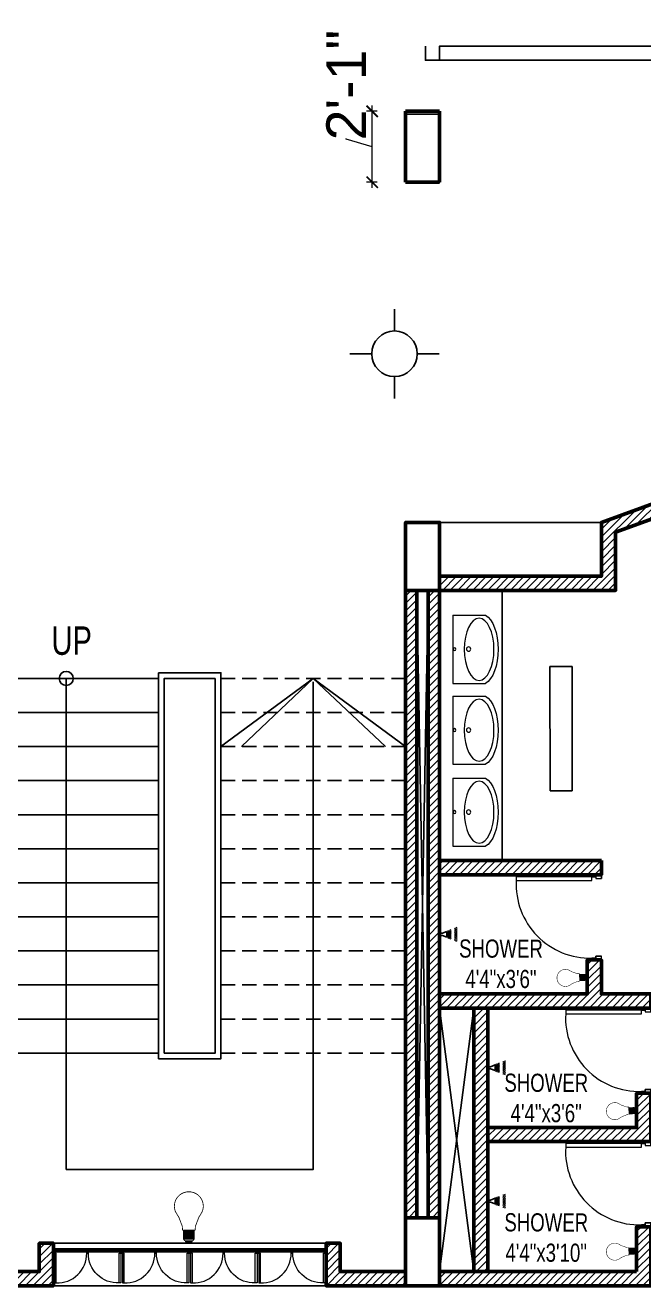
# Model space of a CAD drawing. Header units: inches. Extents: x -20263 to 10253, y -4567 to 3195.
# Drawn here: x 2598.8 to 2816.7, y 61.2 to 505.4 of the extents above; entities that cross this region are included whole.
import ezdxf

# ---------------------------------------------------------------- set-up
doc = ezdxf.new("R2010")
doc.units = ezdxf.units.IN
doc.header["$MEASUREMENT"] = 0
doc.linetypes.add('DASHED2', pattern=[0.375, 0.25, -0.125])
for name, color, linetype, lineweight in [('A-TEXT', 7, 'Continuous', 5), ('ar-DOOR-WOOD', 44, 'Continuous', 0), ('column', 1, 'Continuous', 50), ('Dimension', 18, 'Continuous', 9), ('illustr-TOILET FIXTURE', 171, 'Continuous', 0), ('Main Wall', 250, 'Continuous', 13), ('window', 160, 'Continuous', 9)]:
    doc.layers.add(name, color=color, linetype=linetype, lineweight=lineweight)
for name, color, linetype in [('BOX', 7, 'Continuous'), ('Electrical Installation', 50, 'Continuous'), ('plug ins', 7, 'Continuous')]:
    doc.layers.add(name, color=color, linetype=linetype)
doc.layers.add('hatch brick', color=32, linetype='Continuous', lineweight=0, transparency=0.4)
doc.styles.add('SIMPLE', font='romantic.ttf')
doc.styles.get("Standard").update_dxf_attribs({"font": 'arial.ttf'})
doc.dimstyles.new('Architectural', dxfattribs={"dimtxt": 14, "dimasz": 4, "dimexe": 2, "dimexo": 10, "dimgap": 0.09, "dimtad": 0, "dimdec": 0, "dimzin": 0, "dimdsep": 46, "dimlunit": 4, "dimtxsty": 'Standard', "dimblk": 'ARCHTICK', "dimcen": 0.09, "dimdle": 2, "dimclrd": 256, "dimclre": 256, "dimclrt": 256, "dimadec": 0, "dimazin": 0, "dimtfac": 1, "dimtdec": 0, "dimtofl": 0, "dimtmove": 1, "dimatfit": 2, "dimfxl": 12, "dimtolj": 1, "dimtzin": 0, "dimlwd": -1, "dimlwe": -1, "dimarcsym": 0})

# ---------------------------------------------------------------- blocks, each defined once
blk = doc.blocks.new('DOOR_45')
at = {"layer": 'ar-DOOR-WOOD'}
for p, q in [((-11008.75, 15426.44), (-11008.75, 15424.44)), ((-10968.75, 15426.44), (-11008.75, 15426.44)), ((-10968.75, 15427.44), (-10963.75, 15427.44)), ((-10968.75, 15427.44), (-10968.75, 15426.44)), ((-10968.75, 15424.44), (-10968.75, 15426.44)), ((-10968.75, 15426.44), (-10966.75, 15426.44)), ((-10966.75, 15426.44), (-10966.75, 15425.44)), ((-10966.75, 15425.44), (-10963.75, 15425.44)), ((-10963.75, 15427.44), (-10963.75, 15425.44)), ((-11008.75, 15424.44), (-10968.75, 15424.44)), ((-10968.75, 15382.44), (-10968.75, 15383.44)), ((-10968.75, 15383.44), (-10966.75, 15383.44)), ((-10968.75, 15382.44), (-10963.75, 15382.44)), ((-10966.75, 15384.44), (-10963.75, 15384.44)), ((-10966.75, 15383.44), (-10966.75, 15384.44)), ((-10963.75, 15382.44), (-10963.75, 15384.44))]:
    blk.add_line(p, q, dxfattribs=at)
for points in [[(-10968.75, 15426.44), (-11008.75, 15426.44), (-11008.75, 15424.44), (-10968.75, 15424.44)], [(-10963.75, 15427.44), (-10968.75, 15427.44), (-10968.75, 15426.44), (-10966.75, 15426.44), (-10966.75, 15425.44), (-10963.75, 15425.44)], [(-10968.75, 15383.44), (-10968.75, 15382.44), (-10963.75, 15382.44), (-10963.75, 15384.44), (-10966.75, 15384.44), (-10966.75, 15383.44)]]:
    blk.add_lwpolyline(points, close=True, dxfattribs=at)
blk.add_arc((-10969.89, 15422.35), 38.92, 176.9083, 271.677, dxfattribs=at)
blk = doc.blocks.new('T-FIX-027')
at = {"layer": 'illustr-TOILET FIXTURE'}
for p, q in [((-11843.84, 14568.89), (-11843.84, 14557.43)), ((-11843.84, 14568.89), (-11843.84, 14557.43)), ((-11843.84, 14568.89), (-11819.84, 14568.89)), ((-11843.84, 14568.89), (-11819.84, 14568.89)), ((-11819.84, 14568.89), (-11819.84, 14557.43)), ((-11819.84, 14568.89), (-11819.84, 14557.43))]:
    blk.add_line(p, q, dxfattribs=at)
for centre, radius in [((-11831.91, 14568.32), 0.508), ((-11831.91, 14568.32), 0.508), ((-11831.91, 14563.34), 0.762), ((-11831.91, 14563.34), 0.762)]:
    blk.add_circle(centre, radius, dxfattribs=at)
blk.add_ellipse((-11831.84, 14559.64), major_axis=(-10.93, 0), ratio=0.480383, dxfattribs=at)
blk.add_ellipse((-11831.84, 14559.64), major_axis=(-10.93, 0), ratio=0.480383, dxfattribs=at)
blk.add_ellipse((-11831.84, 14558.89), major_axis=(-12.37, 0), ratio=0.48498, start_param=6.528919, end_param=9.179045, dxfattribs=at)
blk.add_ellipse((-11831.84, 14558.89), major_axis=(-12.37, 0), ratio=0.48498, start_param=6.528919, end_param=9.179045, dxfattribs=at)
blk = doc.blocks.new('stair final')
blk.add_lwpolyline([(-5, 126), (17, 126), (17, -10), (-5, -10)], close=True)
for points in [[(82, 124), (82, -90), (-70, -90), (-70, 124)], [(-37.5, 124), (-37.5, -49), (49.5, -49), (49.5, 122.75)], [(17, 100), (49.5, 124), (82, 100)], [(24.2, 100), (49.5, 124)], [(49.5, 124), (75, 100)], [(82, -8), (82, -90)]]:
    blk.add_lwpolyline(points)
blk.add_circle((-37.5, 124), 2.49)
at = {"layer": 'BOX', "ltscale": 2000}
for p, q in [((-5, 124), (-70, 124)), ((-5, 112), (-70, 112)), ((-5, 100), (-70, 100)), ((-5, 88), (-70, 88)), ((-5, 76), (-70, 76)), ((-5, 64), (-70, 64)), ((-5, 52), (-70, 52)), ((-5, 40), (-70, 40)), ((-5, 28), (-70, 28)), ((-5, 16), (-70, 16)), ((-5, 4), (-70, 4)), ((-5, -8), (-70, -8)), ((0, -8), (-3, -8)), ((15, -8), (12, -8))]:
    blk.add_line(p, q, dxfattribs=at)
at = {"layer": 'BOX', "linetype": 'DASHED2', "ltscale": 20}
for p, q in [((82, 124), (17, 124)), ((82, 112), (17, 112)), ((82, 100), (17, 100)), ((82, 88), (17, 88)), ((82, 76), (17, 76)), ((82, 64), (17, 64)), ((82, 52), (17, 52)), ((82, 40), (17, 40)), ((82, 28), (17, 28)), ((82, 16), (17, 16)), ((82, 4), (17, 4)), ((82, -8), (17, -8))]:
    blk.add_line(p, q, dxfattribs=at)
at = {"layer": 'BOX', "ltscale": 2000}
for points in [[(17, 124), (17, -10), (-5, -10), (-5, 124)], [(-3, 124), (15, 124)]]:
    blk.add_lwpolyline(points, dxfattribs=at)
blk.add_lwpolyline([(15, 124), (15, -8), (-3, -8), (-3, 124)], close=True, dxfattribs=at)
blk = doc.blocks.new('wc')
at = {"linetype": 'Continuous'}
for p, q in [((17795.02, 10409.39), (17795.02, 10412.39)), ((17796.16, 10413.89), (17808.33, 10413.89)), ((17809.55, 10412.39), (17809.55, 10409.39)), ((17808.24, 10407.89), (17796.16, 10407.89)), ((17806.43, 10407.89), (17798.79, 10407.89)), ((17795.14, 10404.89), (17795.14, 10395.33)), ((17809.43, 10395.33), (17809.43, 10404.89)), ((17802.29, 10388.83), (17802.29, 10388.83))]:
    blk.add_line(p, q, dxfattribs=at)
for centre, radius, start, end in [((17796.22, 10412.67), 1.22, 92.839, 193.0763), ((17808.28, 10412.6), 1.29, 350.3937, 88.0376), ((17796.22, 10409.11), 1.22, 166.9235, 267.161), ((17798.7, 10404.28), 3.61, 88.6213, 170.3077), ((17806.43, 10404.89), 3, 0, 90), ((17808.21, 10409.24), 1.35, 271.2066, 6.2687), ((17802.2, 10395.91), 7.08, 184.6705, 270.7333), ((17802.38, 10395.91), 7.08, 269.2667, 355.3295)]:
    blk.add_arc(centre, radius, start, end, dxfattribs=at)
blk = doc.blocks.new('nap')
at = {"linetype": 'Continuous'}
for p, q in [((17810.88, 10410.98), (17810.88, 10413.6)), ((17810.88, 10413.6), (17817, 10413.6)), ((17811.65, 10410.98), (17810.88, 10410.98)), ((17811.65, 10410.19), (17811.65, 10411.93)), ((17812.15, 10412.43), (17815.76, 10412.43)), ((17816.26, 10411.93), (17816.26, 10410.19)), ((17817, 10410.98), (17816.26, 10410.98)), ((17817, 10413.6), (17817, 10410.98)), ((17815.76, 10409.69), (17812.15, 10409.69))]:
    blk.add_line(p, q, dxfattribs=at)
for centre, start, end in [((17812.15, 10411.93), 90, 180), ((17815.76, 10411.93), 0, 90), ((17812.15, 10410.19), 180, 270), ((17815.76, 10410.19), 270, 0)]:
    blk.add_arc(centre, 0.5, start, end, dxfattribs=at)
blk = doc.blocks.new('toilet stair block final')
h = blk.add_hatch()
h.set_pattern_fill('ANSI31', color=256, scale=15)
h.set_pattern_definition([(45, (1.7069, -4.6996), (-1.325825, 1.325825), [])])
h.paths.add_polyline_path([(145.14, -46.57), (150.14, -44.75), (150.14, -64.82), (145.14, -64.82)])
at = {"layer": 'hatch brick'}
h = blk.add_hatch(dxfattribs=at)
h.set_pattern_fill('ANSI31', color=256, scale=15)
h.paths.add_polyline_path([(85.96, 283.35), (116.45, 199.41), (121.15, 201.12), (90.63, 285.05)])
h = blk.add_hatch(dxfattribs=at)
h.set_pattern_fill('ANSI31', color=256, scale=15)
edge = h.paths.add_edge_path()
edge.add_line((67.04, 218.27), (65.33, 222.97))
edge.add_line((65.33, 222.97), (0, 199.18))
edge.add_line((0, 199.18), (0, 180.18))
edge.add_line((0, 180.18), (-57, 180.18))
edge.add_line((-57, 180.18), (-57, 175.18))
edge.add_line((-57, 175.18), (5, 175.18))
edge.add_line((5, 175.18), (5, 195.68))
edge.add_line((5, 195.68), (67.04, 218.27))
h = blk.add_hatch(dxfattribs=at)
h.set_pattern_fill('ANSI31', color=256, scale=15)
h.paths.add_polyline_path([(-233, 175.18), (-233, -45.82), (-229, -45.82), (-229, 175.18)])
h = blk.add_hatch(dxfattribs=at)
h.set_pattern_fill('ANSI31', color=256, scale=15)
h.set_pattern_definition([(45, (7, 0), (-1.325825, 1.325825), [])])
h.paths.add_polyline_path([(-225, 175.18), (-225, -45.82), (-221, -45.82), (-221, 175.18)])
h = blk.add_hatch(dxfattribs=at)
h.set_pattern_fill('ANSI31', color=256, scale=15)
h.set_pattern_definition([(45, (164, 0), (-1.325825, 1.325825), [])])
h.paths.add_polyline_path([(-69, 175.18), (-69, -45.82), (-65, -45.82), (-65, 175.18)])
h = blk.add_hatch(dxfattribs=at)
h.set_pattern_fill('ANSI31', color=256, scale=15)
h.paths.add_polyline_path([(-61, 175.18), (-61, -45.82), (-57, -45.82), (-57, 175.18)])
h = blk.add_hatch(dxfattribs=at)
h.set_pattern_fill('ANSI31', color=256, scale=15)
h.set_pattern_definition([(45, (-1.4041, 77.1201), (-1.325825, 1.325825), [])])
h.paths.add_polyline_path([(131.46, 158.06), (72.72, 136.72), (71.01, 141.42), (129.75, 162.76)])
h = blk.add_hatch(dxfattribs=at)
h.set_pattern_fill('ANSI31', color=256, scale=15)
edge = h.paths.add_edge_path()
edge.add_line((28.72, 126.06), (33.42, 127.77))
edge.add_line((33.42, 127.77), (70.4, 25.94))
edge.add_line((70.4, 25.94), (70.4, -69.82))
edge.add_line((70.4, -69.82), (65.4, -69.82))
edge.add_line((65.4, -69.82), (65.4, 25.06))
edge.add_line((65.4, 25.06), (28.72, 126.06))
h = blk.add_hatch(dxfattribs=at)
h.set_pattern_fill('ANSI31', color=256, scale=15)
h.set_pattern_definition([(45, (-1.0627, 76.1802), (-1.325825, 1.325825), [])])
edge = h.paths.add_edge_path()
edge.add_line((94.28, 93.48), (88.13, 110.4))
edge.add_line((88.13, 110.4), (92.83, 112.11))
edge.add_line((92.83, 112.11), (97.27, 99.88))
edge.add_line((97.27, 99.88), (146.14, 117.64))
edge.add_line((146.14, 117.64), (147.85, 112.94))
edge.add_line((147.85, 112.94), (94.28, 93.48))
h = blk.add_hatch(dxfattribs=at)
h.set_pattern_fill('ANSI31', color=256, scale=15)
h.set_pattern_definition([(45, (-56625.152, -18759.7349), (-1.325825215, 1.325825215), [])])
edge = h.paths.add_edge_path()
edge.add_line((157.41, 86.62), (162.11, 88.33))
edge.add_line((162.11, 88.33), (168.94, 69.53))
edge.add_line((168.94, 69.53), (164.23, 67.82))
edge.add_line((164.23, 67.82), (157.4, 86.62))
h = blk.add_hatch(dxfattribs=at)
h.set_pattern_fill('ANSI31', color=256, scale=15)
h.paths.add_polyline_path([(0, 80), (0, 75), (-57, 75), (-57, 80)])
h = blk.add_hatch(dxfattribs=at)
h.set_pattern_fill('ANSI31', color=256, scale=15)
h.set_pattern_definition([(45, (15.3236, 31.0638), (-1.325825, 1.325825), [])])
edge = h.paths.add_edge_path()
edge.add_line((110.66, 48.37), (104.52, 65.29))
edge.add_line((104.52, 65.29), (109.22, 66.99))
edge.add_line((109.22, 66.99), (113.66, 54.77))
edge.add_line((113.66, 54.77), (162.52, 72.52))
edge.add_line((162.52, 72.52), (164.23, 67.82))
edge.add_line((164.23, 67.82), (110.66, 48.37))
h = blk.add_hatch(dxfattribs=at)
h.set_pattern_fill('ANSI31', color=256, scale=15)
h.paths.add_polyline_path([(0, 28), (-57, 28), (-57, 33), (-5, 33), (-5, 45), (0, 45), (0, 33), (17.4, 33), (17.4, 28)])
h = blk.add_hatch(dxfattribs=at)
h.set_pattern_fill('ANSI31', color=256, scale=15)
h.paths.add_polyline_path([(-45, -64.82), (-40, -64.82), (-40, 28), (-45, 28)])
h = blk.add_hatch(dxfattribs=at)
h.set_pattern_fill('ANSI31', color=256, scale=15)
h.set_pattern_definition([(45, (15.3236, 31.0638), (-1.325825, 1.325825), [])])
h.paths.add_polyline_path([(125.34, 7.95), (120.9, 20.17), (125.6, 21.88), (130.04, 9.66), (178.91, 27.41), (180.62, 22.71), (127.05, 3.25)])
h = blk.add_hatch(dxfattribs=at)
h.set_pattern_fill('ANSI31', color=256, scale=15)
h.set_pattern_definition([(45, (17.4023, 0), (-1.325825, 1.325825), [])])
h.paths.add_polyline_path([(-40, -14), (12.4, -14), (12.4, -2), (17.4, -2), (17.4, -19), (-40, -19)])
h = blk.add_hatch(dxfattribs=at)
h.set_pattern_fill('ANSI31', color=256, scale=15)
h.paths.add_polyline_path([(201.71, -20.7), (197.01, -22.41), (205.51, -45.81), (210.21, -44.1)])
h = blk.add_hatch(dxfattribs=at)
h.set_pattern_fill('ANSI31', color=256, scale=15)
h.set_pattern_definition([(45, (33.4168, -18.7522), (-1.325825, 1.325825), [])])
h.paths.add_polyline_path([(143.44, -41.87), (137.29, -24.95), (141.99, -23.24), (148.14, -40.16), (197.01, -22.41), (198.72, -27.11), (145.14, -46.57)])
h = blk.add_hatch(dxfattribs=at)
h.set_pattern_fill('ANSI31', color=256, scale=15)
h.paths.add_polyline_path([(12.4, -64.82), (0, -64.82), (-57, -64.82), (-57, -69.82), (17.4, -69.82), (17.4, -49), (12.4, -49)])
h = blk.add_hatch(dxfattribs=at)
h.set_pattern_fill('ANSI31', color=256, scale=15)
h.paths.add_polyline_path([(-193, -64.82), (-193, -54.82), (-198, -54.82), (-198, -64.82), (-221, -64.82), (-221, -69.82), (-193, -69.82)])
h = blk.add_hatch(dxfattribs=at)
h.set_pattern_fill('ANSI31', color=256, scale=15)
h.paths.add_polyline_path([(-97, -64.82), (-97, -69.82), (-69, -69.82), (-69, -64.82), (-92, -64.82), (-92, -54.82), (-97, -54.82)])
h = blk.add_hatch(dxfattribs=at)
h.set_pattern_fill('ANSI31', color=256, scale=15)
h.paths.add_polyline_path([(118.4, -54.82), (123.4, -54.82), (123.4, -64.82), (207.11, -64.82), (208.92, -69.82), (118.4, -69.82)])
for points in [[(-62, 367), (-62, 362), (57.4, 362), (85.96, 283.35)], [(90.63, 285.05), (60.9, 367), (-57, 367)], [(-229, 175.18), (-225, -45.82)], [(-229, -45.82), (-225, 175.18)], [(-65, -45.82), (-61, 175.18)], [(-65, 175.18), (-61, -45.82)], [(-57, 28), (-45, -64.82)], [(-57, -64.82), (-45, 28)], [(150.14, -64.82), (198.72, -27.11)], [(150.14, -44.75), (207.11, -64.82)]]:
    blk.add_lwpolyline(points)
at = {"color": 0, "lineweight": 50}
for points in [[(85.96, 283.35), (116.45, 199.41), (121.15, 201.12), (90.63, 285.05), (85.96, 283.35)], [(67.04, 218.27), (65.33, 222.97), (0, 199.18), (0, 180.18), (-57, 180.18), (-57, 175.18), (5, 175.18), (5, 195.68), (67.04, 218.27)], [(124.63, 176.85), (197.01, -22.41), (201.71, -20.7), (129.33, 178.56)], [(28.72, 126.06), (33.42, 127.77), (70.4, 25.94), (70.4, -69.82), (65.4, -69.82), (65.4, 25.06), (28.72, 126.06)], [(94.28, 93.48), (88.13, 110.4), (92.83, 112.11), (97.27, 99.88), (146.14, 117.64), (147.85, 112.94), (94.28, 93.48), (94.28, 93.48)], [(157.41, 86.62), (162.11, 88.33), (168.94, 69.53), (164.23, 67.82), (157.4, 86.62)], [(0, 80), (0, 75), (-57, 75), (-57, 80), (0, 80)], [(110.66, 48.37), (104.52, 65.29), (109.22, 66.99), (113.66, 54.77), (162.52, 72.52), (164.23, 67.82), (110.66, 48.37), (110.66, 48.37)], [(0, 28), (-57, 28), (-57, 33), (-5, 33), (-5, 45), (0, 45), (0, 33), (17.4, 33), (17.4, 28), (0, 28)], [(125.34, 7.95), (120.9, 20.17), (125.6, 21.88), (130.04, 9.66), (178.91, 27.41), (180.62, 22.71), (127.05, 3.25), (125.34, 7.95)], [(143.44, -41.87), (137.29, -24.95), (141.99, -23.24), (148.14, -40.16), (197.01, -22.41), (198.72, -27.11), (145.14, -46.57), (143.44, -41.87)], [(12.4, -64.82), (0, -64.82), (0, -64.82), (-57, -64.82), (-57, -69.82), (17.4, -69.82), (17.4, -69.82), (17.4, -49), (12.4, -49), (12.4, -64.82)]]:
    blk.add_lwpolyline(points, dxfattribs=at)
at = {"color": 1, "lineweight": 50}
for points in [[(129.33, 178.56), (121.14, 201.12), (111.74, 197.7), (119.93, 175.15)], [(218.32, -66.4), (210.21, -44.07), (200.81, -47.49), (208.92, -69.82)]]:
    blk.add_lwpolyline(points, close=True, dxfattribs=at)
blk.add_lwpolyline([(-57, 175.18), (-69, 175.18), (-69, 199.18), (-57, 199.18), (-57, 175.18)], dxfattribs=at)
at = {"color": 0, "lineweight": 50}
for points in [[(-61, 175.18), (-61, -45.82), (-57, -45.82), (-57, 175.18)], [(131.46, 158.06), (72.72, 136.72), (71.01, 141.42), (129.75, 162.76)], [(147.85, 112.94), (94.28, 93.48), (92.57, 98.18), (146.14, 117.64)], [(-45, -64.82), (-40, -64.82), (-40, 28), (-45, 28)], [(-40, -14), (12.4, -14), (12.4, -2), (17.4, -2), (17.4, -19), (-40, -19)], [(201.71, -20.7), (197.01, -22.41), (205.51, -45.81), (210.21, -44.1)], [(145.14, -46.57), (150.14, -44.75), (150.14, -64.82), (145.14, -64.82)], [(-193, -64.82), (-193, -54.82), (-198, -54.82), (-198, -64.82), (-221, -64.82), (-221, -69.82), (-193, -69.82)], [(-97, -64.82), (-97, -69.82), (-69, -69.82), (-69, -64.82), (-92, -64.82), (-92, -54.82), (-97, -54.82)], [(118.4, -54.82), (118.4, -54.82), (123.4, -54.82), (123.4, -64.82), (207.11, -64.82), (208.92, -69.82), (118.4, -69.82)]]:
    blk.add_lwpolyline(points, close=True, dxfattribs=at)
blk.add_lwpolyline([(-193, -69.82), (-97, -69.82), (-97, -54.82), (-193, -54.82)], close=True)
at = {"layer": 'BOX', "ltscale": 2000}
for p, q in [((0, 199.18), (-57, 199.18)), ((-57, 175.18), (-57, 80.18)), ((-35, 175.18), (-35, 80.18))]:
    blk.add_line(p, q, dxfattribs=at)
for points in [[(65.4, -69.82), (17.4, -69.82), (17.4, -54.82), (65.4, -54.82)], [(118.4, -69.82), (70.4, -69.82), (70.4, -54.82), (118.4, -54.82)]]:
    blk.add_lwpolyline(points, close=True, dxfattribs=at)
at = {"layer": 'Main Wall', "color": 1, "lineweight": 50}
for points in [[(-233, 175.18), (-221, 175.18), (-221, 199.18), (-233, 199.18), (-233, 175.18)], [(-233, -69.82), (-221, -69.82), (-221, -45.82), (-233, -45.82), (-233, -69.82)], [(-69, -69.82), (-57, -69.82), (-57, -45.82), (-69, -45.82), (-69, -69.82)]]:
    blk.add_lwpolyline(points, dxfattribs=at)
at = {"layer": 'Main Wall', "color": 0, "lineweight": 50}
for points in [[(-233, 175.18), (-233, -45.82), (-229, -45.82), (-229, 175.18)], [(-225, 175.18), (-225, -45.82), (-221, -45.82), (-221, 175.18)], [(-69, 175.18), (-69, -45.82), (-65, -45.82), (-65, 175.18)]]:
    blk.add_lwpolyline(points, close=True, dxfattribs=at)
at = {"layer": 'window', "ltscale": 2000}
for points in [[(159.76, 87.48), (126.98, 177.71)], [(160.7, 87.82), (127.92, 178.05)], [(158.82, 87.14), (126.05, 177.37)], [(198.42, -21.9), (165.65, 68.34)], [(199.36, -21.55), (166.59, 68.68)], [(200.3, -21.21), (167.53, 69.02)]]:
    blk.add_lwpolyline(points, dxfattribs=at)
at = {"extrusion": (0, 0, -1)}
for p, xscale, yscale, zscale, rotation in [((16117.31, 4701.45), 0.8888892124533201, 0.8888892124533201, -0.8888892124533201, 69.99006771556789), ((3281.08, -12023.71), 0.6666666666666669, 0.6666666666666669, -0.6666666666666669, 340.0389565718659), ((3264.7, -12068.82), 0.6666666666666669, 0.6666666666666669, -0.6666666666666669, 340.0389565718659), ((3248.31, -12113.94), 0.6666666666666669, 0.6666666666666669, -0.6666666666666669, 340.0389565718659), ((3231.93, -12159.05), 0.6666666666666669, 0.6666666666666669, -0.6666666666666669, 340.0389565718659)]:
    blk.add_blockref('DOOR_45', p, dxfattribs=dict(at, xscale=xscale, yscale=yscale, zscale=zscale, rotation=rotation))
blk.add_blockref('stair final', (-151, 20.18))
at = {"extrusion": (0, 0, -1), "zscale": -1, "rotation": 160.0389565718658}
for name, p in [('wc', (20158.79, 3822.37)), ('nap', (20157.38, 3822.57)), ('wc', (20142.41, 3777.25)), ('nap', (20141, 3777.46)), ('wc', (20126.36, 3733.08)), ('nap', (20124.95, 3733.28)), ('wc', (20108.27, 3683.26)), ('nap', (20106.86, 3683.46))]:
    blk.add_blockref(name, p, dxfattribs=at)
at = {"xscale": 0.666666606798147, "yscale": 0.666666606798147, "zscale": 0.666666606798147}
for p in [(7309.17, -10209.96), (7326.57, -10256.96), (7326.57, -10303.96)]:
    blk.add_blockref('DOOR_45', p, dxfattribs=at)
at = {"layer": 'illustr-TOILET FIXTURE', "extrusion": (0, 0, -1), "zscale": -1, "rotation": 270}
for p in [(-14516.54, -11677.4), (-14516.54, -11705.92), (-14516.54, -11734.81)]:
    blk.add_blockref('T-FIX-027', p, dxfattribs=at)
at = {"layer": 'Main Wall', "xscale": 0.888888888888914, "yscale": 0.888888888888914, "zscale": 0.888888888888914, "rotation": 109.9621850072985}
blk.add_blockref('DOOR_45', (9595.65, 13969.5), dxfattribs=at)
blk = doc.blocks.new('DOOR_40')
at = {"layer": 'ar-DOOR-WOOD'}
for p, q in [((-11029.1, 15421.4), (-11064.1, 15421.4)), ((-11064.1, 15421.4), (-11064.1, 15419.4)), ((-11064.1, 15419.4), (-11029.1, 15419.4)), ((-11029.1, 15422.4), (-11024.1, 15422.4)), ((-11029.1, 15422.4), (-11029.1, 15421.4)), ((-11029.1, 15419.4), (-11029.1, 15421.4)), ((-11029.1, 15421.4), (-11027.1, 15421.4)), ((-11027.1, 15421.4), (-11027.1, 15420.4)), ((-11027.1, 15420.4), (-11024.1, 15420.4)), ((-11024.1, 15422.4), (-11024.1, 15420.4)), ((-11029.1, 15383.4), (-11027.1, 15383.4)), ((-11029.1, 15382.4), (-11029.1, 15383.4)), ((-11027.1, 15383.4), (-11027.1, 15384.4)), ((-11027.1, 15384.4), (-11024.1, 15384.4)), ((-11024.1, 15382.4), (-11024.1, 15384.4)), ((-11029.1, 15382.4), (-11024.1, 15382.4))]:
    blk.add_line(p, q, dxfattribs=at)
blk.add_arc((-11029.4, 15418.2), 34.8, 178.03, 270.3561, dxfattribs=at)
blk = doc.blocks.new('ftt')
at = {"layer": 'plug ins', "linetype": 'Continuous'}
for p, q in [((76688.16, 107266.81), (76688.07, 107267.06)), ((76688.16, 107266.81), (76688.07, 107267.06)), ((76688.3, 107266.45), (76688.2, 107266.7)), ((76688.3, 107266.45), (76688.2, 107266.7)), ((76688.44, 107266.09), (76688.34, 107266.34)), ((76688.44, 107266.09), (76688.34, 107266.34)), ((76688.77, 107266.81), (76688.7, 107267.06)), ((76688.87, 107266.45), (76688.8, 107266.7)), ((76688.98, 107264.67), (76688.89, 107264.92)), ((76688.98, 107264.67), (76688.89, 107264.92)), ((76688.97, 107266.09), (76688.9, 107266.34)), ((76689.12, 107264.31), (76689.02, 107264.56)), ((76689.12, 107264.31), (76689.02, 107264.56)), ((76689.26, 107263.95), (76689.16, 107264.2)), ((76689.26, 107263.95), (76689.16, 107264.2)), ((76689.34, 107266.81), (76689.3, 107267.06)), ((76689.37, 107264.67), (76689.3, 107264.92)), ((76689.39, 107263.6), (76689.3, 107263.85)), ((76689.39, 107263.6), (76689.3, 107263.85)), ((76689.41, 107266.45), (76689.36, 107266.7)), ((76689.47, 107264.31), (76689.4, 107264.56)), ((76689.47, 107266.09), (76689.43, 107266.34)), ((76689.44, 107263.47), (76691.44, 107263.47)), ((76690.06, 107261.85), (76689.44, 107263.47)), ((76690.06, 107261.85), (76689.44, 107263.47)), ((76690.06, 107261.85), (76689.44, 107263.47)), ((76689.57, 107263.95), (76689.5, 107264.2)), ((76689.67, 107263.6), (76689.6, 107263.85)), ((76689.74, 107264.67), (76689.69, 107264.92)), ((76689.8, 107264.31), (76689.76, 107264.56)), ((76689.87, 107263.95), (76689.82, 107264.2)), ((76689.9, 107266.81), (76689.87, 107267.06)), ((76689.93, 107263.6), (76689.89, 107263.85)), ((76689.93, 107266.45), (76689.91, 107266.7)), ((76689.96, 107266.09), (76689.94, 107266.34)), ((76690.09, 107264.67), (76690.07, 107264.92)), ((76690.12, 107264.31), (76690.1, 107264.56)), ((76690.16, 107263.95), (76690.13, 107264.2)), ((76690.19, 107263.6), (76690.17, 107263.85)), ((76690.44, 107266.81), (76690.44, 107267.06)), ((76690.44, 107266.45), (76690.44, 107266.7)), ((76690.44, 107266.09), (76690.44, 107266.34)), ((76690.44, 107264.67), (76690.44, 107264.92)), ((76690.44, 107264.31), (76690.44, 107264.56)), ((76690.44, 107263.95), (76690.44, 107264.2)), ((76690.44, 107263.6), (76690.44, 107263.85)), ((76690.69, 107263.6), (76690.71, 107263.85)), ((76690.72, 107263.95), (76690.74, 107264.2)), ((76690.75, 107264.31), (76690.78, 107264.56)), ((76690.79, 107264.67), (76690.81, 107264.92)), ((76690.81, 107261.85), (76691.44, 107263.47)), ((76690.92, 107266.09), (76690.94, 107266.34)), ((76690.94, 107263.6), (76690.99, 107263.85)), ((76690.95, 107266.45), (76690.98, 107266.7)), ((76690.99, 107266.81), (76691.01, 107267.06)), ((76691.01, 107263.95), (76691.06, 107264.2)), ((76691.08, 107264.31), (76691.12, 107264.56)), ((76691.14, 107264.67), (76691.19, 107264.92)), ((76691.21, 107263.6), (76691.28, 107263.85)), ((76691.31, 107263.95), (76691.38, 107264.2)), ((76691.41, 107266.09), (76691.46, 107266.34)), ((76691.41, 107264.31), (76691.48, 107264.56)), ((76691.48, 107266.45), (76691.52, 107266.7)), ((76691.48, 107263.6), (76691.58, 107263.85)), ((76691.51, 107264.67), (76691.58, 107264.92)), ((76691.54, 107266.81), (76691.59, 107267.06)), ((76691.62, 107263.95), (76691.72, 107264.2)), ((76691.76, 107264.31), (76691.85, 107264.56)), ((76691.9, 107264.67), (76691.99, 107264.92)), ((76691.91, 107266.09), (76691.98, 107266.34)), ((76692.01, 107266.45), (76692.09, 107266.7)), ((76692.12, 107266.81), (76692.19, 107267.06)), ((76692.45, 107266.09), (76692.54, 107266.34)), ((76692.58, 107266.45), (76692.68, 107266.7)), ((76692.72, 107266.81), (76692.82, 107267.06)), ((76690.06, 107261.85), (76690.06, 107260.87)), ((76690.81, 107261.85), (76690.81, 107260.87))]:
    blk.add_line(p, q, dxfattribs=at)
blk = doc.blocks.new('drter')
at = {"layer": 'plug ins', "rotation": 90}
blk.add_blockref('ftt', (183966.31, 30586.27), dxfattribs=at)
blk = doc.blocks.new('_ArchTick')
at = {"color": 0, "linetype": 'ByBlock', "const_width": 0.15}
blk.add_lwpolyline([(-0.5, -0.5), (0.5, 0.5)], dxfattribs=at)
blk = doc.blocks.new('*D53')
at = {"layer": 'Defpoints', "color": 0, "transparency": 16777216}
for p in [(2721.05, 475.06), (2732.8, 475.06), (2732.8, 450.06)]:
    blk.add_point(p, dxfattribs=at)
at = {"layer": 'Dimension', "transparency": 16777216}
for p, q in [((2721.05, 448.06), (2721.05, 477.06)), ((2722.8, 475.06), (2719.05, 475.06)), ((2711.89, 465.31), (2711.89, 465.49)), ((2721.05, 462.56), (2711.89, 465.31)), ((2722.8, 450.06), (2719.05, 450.06))]:
    blk.add_line(p, q, dxfattribs=at)
at = {"layer": 'Dimension', "transparency": 16777216, "xscale": 4, "yscale": 4, "zscale": 4}
for p, rotation in [((2721.05, 475.06), 90), ((2721.05, 450.06), 270)]:
    blk.add_blockref('_ArchTick', p, dxfattribs=dict(at, rotation=rotation))
at = {"layer": 'Dimension', "transparency": 16777216, "insert": (2711.89, 484.31), "char_height": 14, "attachment_point": 5, "rotation": 90}
blk.add_mtext('\\A1;2\'-1"', dxfattribs=at)
blk = doc.blocks.new('LED')
for p, q in [((-12.1, -25.6), (11.9, -25.6)), ((-11.6, -7.7), (11.7, -7.7)), ((-11.6, -11), (11.7, -9.6)), ((-11.6, -13.3), (11.7, -11.8)), ((-11.5, -15.5), (11.8, -14.1)), ((-11.3, -17.8), (11.9, -16.3)), ((-11.2, -20), (12.1, -18.6)), ((-11.2, -22.2), (12.1, -20.8)), ((-11.2, -24.5), (12.1, -23.1))]:
    blk.add_line(p, q)
at = {"lineweight": 9}
blk.add_line((7.8, -3.1), (-7.8, -3.1), dxfattribs=at)
for points, const_width in [([(5.3, 0), (5.4, 0), (5.7, 0), (6.1, -0.1), (6.6, -0.3), (7, -0.6), (7.2, -0.9), (7.4, -1.2), (7.5, -1.5), (7.7, -2), (7.7, -2.5), (7.8, -3.1), (7.7, -2.5), (7.7, -2), (7.5, -1.5), (7.4, -1.2), (7.2, -0.9), (7, -0.6), (6.6, -0.3), (6.1, -0.1), (5.7, 0), (5.4, 0), (5.3, 0), (-5.3, 0), (-5.4, 0), (-5.5, 0), (-5.8, 0), (-6.1, -0.1), (-6.4, -0.2), (-6.7, -0.5), (-7, -0.7), (-7.3, -1.1), (-7.6, -1.7), (-7.7, -2.3), (-7.8, -3.1), (-7.8, -3.1), (-7.9, -3.2), (-8.1, -3.2), (-8.3, -3.3), (-8.9, -3.6), (-9.6, -4.1), (-10.3, -4.7), (-11, -5.4), (-11.2, -5.9), (-11.4, -6.4), (-11.6, -7), (-11.6, -7.7), (-12.2, -7.7), (-12.1, -26)], 2), ([(-5.3, 0), (-5.4, 0), (-5.5, 0), (-5.8, 0), (-6.1, -0.1), (-6.4, -0.2), (-6.7, -0.5), (-7, -0.7), (-7.3, -1.1), (-7.6, -1.7), (-7.7, -2.3), (-7.8, -3.1)], 1), ([(-0.1, -111.1), (-0.2, -111.1), (-1, -111.1), (-1.8, -111.1), (-2.6, -111.1), (-3.4, -111), (-4.2, -110.9), (-5, -110.8), (-5.8, -110.6), (-6.6, -110.5), (-7.4, -110.3), (-8.1, -110.1), (-8.9, -109.9), (-9.6, -109.7), (-10.4, -109.5), (-11.1, -109.2), (-11.8, -108.9), (-12.5, -108.7), (-13.2, -108.3), (-13.9, -108), (-14.6, -107.7), (-15.3, -107.3), (-16, -106.9), (-16.6, -106.6), (-17.3, -106.2), (-17.9, -105.7), (-18.5, -105.3), (-19.2, -104.8), (-19.8, -104.4), (-20.4, -103.9), (-20.9, -103.4), (-21.5, -102.9), (-22.1, -102.4), (-22.6, -101.9), (-23.1, -101.3), (-23.7, -100.8), (-24.2, -100.2), (-24.6, -99.6), (-25.1, -99), (-25.6, -98.4), (-26, -97.8), (-26.5, -97.2), (-26.9, -96.5), (-27.3, -95.9), (-27.7, -95.2), (-28.1, -94.6), (-28.4, -93.9), (-28.8, -93.2), (-29.1, -92.5), (-29.4, -91.8), (-29.7, -91.1), (-30, -90.4), (-30.2, -89.6), (-30.5, -88.9), (-30.7, -88.1), (-30.9, -87.4), (-31.1, -86.6), (-31.2, -85.9), (-31.4, -85.1), (-31.5, -84.3), (-31.6, -83.5), (-31.7, -82.7), (-31.8, -81.9), (-31.8, -81.1), (-31.9, -80.3), (-31.9, -79.5), (-31.9, -78.2), (-31.8, -77), (-31.7, -75.8), (-31.5, -74.6), (-31.3, -73.4), (-31.1, -72.2), (-30.8, -71.1), (-30.4, -69.9), (-30, -68.8), (-29.6, -67.7), (-29.2, -66.6), (-22.1, -55), (-14.6, -35.3), (-14.1, -29.7), (-14.1, -27.1), (-12.1, -25.6)], 1.8), ([(-0.1, -111.1), (0, -111.1), (0.8, -111.1), (1.6, -111.1), (2.5, -111.1), (3.3, -111), (4, -110.9), (4.8, -110.8), (5.6, -110.6), (6.4, -110.5), (7.2, -110.3), (7.9, -110.1), (8.7, -109.9), (9.4, -109.7), (10.2, -109.5), (10.9, -109.2), (11.6, -108.9), (12.3, -108.7), (13, -108.3), (13.7, -108), (14.4, -107.7), (15.1, -107.3), (15.8, -106.9), (16.4, -106.6), (17.1, -106.2), (17.7, -105.7), (18.3, -105.3), (19, -104.8), (19.6, -104.4), (20.2, -103.9), (20.7, -103.4), (21.3, -102.9), (21.9, -102.4), (22.4, -101.9), (22.9, -101.3), (23.5, -100.8), (24, -100.2), (24.5, -99.6), (24.9, -99), (25.4, -98.4), (25.8, -97.8), (26.3, -97.2), (26.7, -96.5), (27.1, -95.9), (27.5, -95.2), (27.9, -94.6), (28.2, -93.9), (28.6, -93.2), (28.9, -92.5), (29.2, -91.8), (29.5, -91.1), (29.8, -90.4), (30, -89.6), (30.3, -88.9), (30.5, -88.1), (30.7, -87.4), (30.9, -86.6), (31, -85.9), (31.2, -85.1), (31.3, -84.3), (31.4, -83.5), (31.5, -82.7), (31.6, -81.9), (31.6, -81.1), (31.7, -80.3), (31.7, -79.5), (31.7, -78.2), (31.6, -77), (31.5, -75.8), (31.3, -74.6), (31.1, -73.4), (30.9, -72.2), (30.6, -71.1), (30.2, -69.9), (29.9, -68.8), (29.4, -67.7), (29, -66.6), (21.9, -55), (14.4, -35.3), (13.9, -29.7), (13.9, -27.1), (11.9, -25.6)], 1.8), ([(11.9, -26.1), (11.9, -7.7), (11.7, -7.7), (11.6, -7), (11.4, -6.4), (11.2, -5.9), (11, -5.4), (10.3, -4.7), (9.6, -4.1), (8.9, -3.6), (8.3, -3.3), (7.9, -3.2), (7.8, -3.1), (7.8, -3.1)], 2)]:
    blk.add_lwpolyline(points, dxfattribs=dict(const_width=const_width))
at = {"color": 7, "lineweight": 20}
blk.add_open_spline([(-9.8, -25.6), (-9.8, -25.6), (9.4, -25.6), (9.4, -25.6)], degree=3, dxfattribs=at)
blk = doc.blocks.new('*D71')
at = {"layer": 'Defpoints', "color": 0, "transparency": 16777216}
for p in [(2721.05, 475.06), (2732.8, 475.06), (2732.8, 450.06)]:
    blk.add_point(p, dxfattribs=at)
at = {"layer": 'Dimension', "transparency": 16777216}
for p, q in [((2721.05, 448.06), (2721.05, 477.06)), ((2722.8, 475.06), (2719.05, 475.06)), ((2711.89, 465.31), (2711.89, 465.49)), ((2721.05, 462.56), (2711.89, 465.31)), ((2722.8, 450.06), (2719.05, 450.06))]:
    blk.add_line(p, q, dxfattribs=at)
at = {"layer": 'Dimension', "transparency": 16777216, "xscale": 4, "yscale": 4, "zscale": 4}
for p, rotation in [((2721.05, 475.06), 90), ((2721.05, 450.06), 270)]:
    blk.add_blockref('_ArchTick', p, dxfattribs=dict(at, rotation=rotation))
at = {"layer": 'Dimension', "transparency": 16777216, "insert": (2711.89, 484.31), "char_height": 14, "attachment_point": 5, "rotation": 90}
blk.add_mtext('\\A1;2\'-1"', dxfattribs=at)

msp = doc.modelspace()

# ---------------------------------------------------------------- linework, layer by layer
at = {"color": 30, "true_color": 0xf8991e}
for p, q in [((2728.916, 405.349), (2728.916, 397.661)), ((2728.916, 405.349), (2728.916, 397.661)), ((2713.195, 389.628), (2720.882, 389.628)), ((2713.195, 389.628), (2720.882, 389.628)), ((2744.637, 389.628), (2736.95, 389.628)), ((2744.637, 389.628), (2736.95, 389.628)), ((2728.916, 373.906), (2728.916, 381.594)), ((2728.916, 373.906), (2728.916, 381.594))]:
    msp.add_line(p, q, dxfattribs=at)
for points in [[(2859.193, 493.062), (2744.797, 493.062), (2744.797, 498.062), (2859.193, 498.062)], [(2859.193, 493.062), (2744.797, 493.062), (2744.797, 498.062), (2859.193, 498.062)], [(2744.797, 185.44), (2744.797, 184.69)], [(2744.797, 185.44), (2744.797, 184.69)]]:
    msp.add_lwpolyline(points)
at = {"ltscale": 2000}
msp.add_lwpolyline([(2732.797, 450.062), (2744.797, 450.062), (2744.797, 474.062), (2732.797, 474.062)], close=True, dxfattribs=at)
msp.add_lwpolyline([(2732.797, 450.062), (2744.797, 450.062), (2744.797, 474.062), (2732.797, 474.062)], close=True, dxfattribs=at)
at = {"color": 150}
for points in [[(2608.797, 74.249), (2704.197, 74.249), (2704.197, 73.249), (2608.797, 73.249)], [(2608.797, 74.249), (2704.197, 74.249), (2704.197, 73.749), (2608.797, 73.749)], [(2608.797, 74.249), (2704.197, 74.249), (2704.197, 73.249), (2608.797, 73.249)], [(2608.797, 74.249), (2704.197, 74.249), (2704.197, 73.749), (2608.797, 73.749)]]:
    msp.add_lwpolyline(points, close=True, dxfattribs=at)
at = {"color": 30, "true_color": 0xf8991e}
msp.add_circle((2728.916, 389.628), 8.034, dxfattribs=at)
msp.add_circle((2728.916, 389.628), 8.034, dxfattribs=at)
at = {"layer": 'column', "ltscale": 2000}
for p, q in [((2732.797, 475.062), (2744.797, 475.062)), ((2732.797, 475.062), (2732.797, 450.062)), ((2732.797, 475.062), (2744.797, 475.062)), ((2732.797, 475.062), (2732.797, 450.062)), ((2732.797, 475.062), (2744.797, 475.062)), ((2732.797, 475.062), (2732.797, 450.062)), ((2732.797, 475.062), (2744.797, 475.062)), ((2732.797, 475.062), (2732.797, 450.062)), ((2744.797, 475.062), (2744.797, 450.062)), ((2744.797, 475.062), (2744.797, 450.062)), ((2744.797, 475.062), (2744.797, 450.062)), ((2744.797, 475.062), (2744.797, 450.062)), ((2744.797, 450.062), (2732.797, 450.062)), ((2744.797, 450.062), (2732.797, 450.062)), ((2744.797, 450.062), (2732.797, 450.062)), ((2744.797, 450.062), (2732.797, 450.062))]:
    msp.add_line(p, q, dxfattribs=at)
at = {"layer": 'Electrical Installation', "color": 32, "true_color": 0xcd6928}
for p, q in [((2783.654, 279.461), (2791.428, 279.486)), ((2783.654, 279.461), (2791.428, 279.486)), ((2783.682, 235.653), (2783.654, 279.461)), ((2783.682, 235.653), (2783.654, 279.461)), ((2791.428, 279.486), (2791.501, 235.689)), ((2791.428, 279.486), (2791.501, 235.689)), ((2791.501, 235.689), (2783.682, 235.653)), ((2791.501, 235.689), (2783.682, 235.653))]:
    msp.add_line(p, q, dxfattribs=at)

# ---------------------------------------------------------------- block references
at = {"extrusion": (0, 0, -1), "xscale": -1, "zscale": -1}
msp.add_blockref('toilet stair block final', (-2801.797, 131.065), dxfattribs=at)
msp.add_blockref('toilet stair block final', (-2801.797, 131.065), dxfattribs=at)
at = {"color": 1}
for p, xscale, yscale, zscale, rotation in [((2796.641, 169.962), -0.09461143295443022, 0.09461143295443024, 0.09461143295443024, 271.6539938175617), ((2796.641, 169.962), -0.09461143295443022, 0.09461143295443024, 0.09461143295443024, 271.6539938175617), ((2814.034, 123.001), -0.09461143295443022, 0.09461143295443024, 0.09461143295443024, 271.6539938175617), ((2814.034, 123.001), -0.09461143295443022, 0.09461143295443024, 0.09461143295443024, 271.6539938175617), ((2656.47, 76.588), 0.1600169301085914, 0.1600169301085914, 0.1600169301085914, 180.0489376703887), ((2656.47, 76.588), 0.1600169301085914, 0.1600169301085914, 0.1600169301085914, 180.0489376703887), ((2814.034, 73.498), -0.09461143295443022, 0.09461143295443024, 0.09461143295443024, 271.6539938175617), ((2814.034, 73.498), -0.09461143295443022, 0.09461143295443024, 0.09461143295443024, 271.6539938175617)]:
    msp.add_blockref('LED', p, dxfattribs=dict(at, xscale=xscale, yscale=yscale, zscale=zscale, rotation=rotation))
at = {"layer": 'Main Wall', "xscale": 0.2999999999999545, "yscale": 0.2999999999999545, "zscale": 0.2999999999999545, "rotation": 90}
for p in [(7235.53, 3381.489), (7235.53, 3381.489), (7259.53, 3381.489), (7259.53, 3381.489), (7283.53, 3381.489), (7283.53, 3381.489), (7307.53, 3381.489), (7307.53, 3381.489)]:
    msp.add_blockref('DOOR_40', p, dxfattribs=at)
at = {"layer": 'Main Wall', "extrusion": (0, 0, -1), "xscale": 0.2999999999999545, "yscale": 0.2999999999999545, "zscale": -0.2999999999999545, "rotation": 90}
for p in [(1993.937, 3381.489), (1993.937, 3381.489), (1969.937, 3381.489), (1969.937, 3381.489), (1945.937, 3381.489), (1945.937, 3381.489), (1921.937, 3381.489), (1921.937, 3381.489)]:
    msp.add_blockref('DOOR_40', p, dxfattribs=at)
at = {"layer": 'plug ins', "xscale": -1}
for p in [(79450.232, -107091.642), (79450.232, -107091.642), (79467.232, -107138.642), (79467.232, -107138.642), (79467.232, -107185.642), (79467.232, -107185.642)]:
    msp.add_blockref('drter', p, dxfattribs=at)

# ---------------------------------------------------------------- texts
at = {"layer": 'A-TEXT', "insert": (2648.744, 283.421), "char_height": 10, "width": 67.05491, "attachment_point": 9, "style": 'SIMPLE'}
msp.add_mtext('\\pxqc,t7;{\\fSwis721 LtCn BT|b0|i0|c0|p34;UP}', dxfattribs=at)
msp.add_mtext('\\pxqc,t7;{\\fSwis721 LtCn BT|b0|i0|c0|p34;UP}', dxfattribs=at)
at = {"layer": 'A-TEXT', "char_height": 6.4, "width": 47.01397, "attachment_point": 9, "rotation": 359.84544, "style": 'SIMPLE'}
for s, insert in [('\\pxqc;{\\fSwis721 LtCn BT|b0|i0|c0|p34;SHOWER\\P4\'4"x3\'6"}', (2789.895, 166.029)), ('\\pxqc;{\\fSwis721 LtCn BT|b0|i0|c0|p34;SHOWER\\P4\'4"x3\'6"}', (2789.895, 166.029)), ('\\pxqc;{\\fSwis721 LtCn BT|b0|i0|c0|p34;SHOWER\\P4\'4"x3\'6"}', (2805.832, 118.741)), ('\\pxqc;{\\fSwis721 LtCn BT|b0|i0|c0|p34;SHOWER\\P4\'4"x3\'6"}', (2805.832, 118.741)), ('\\pxqc;{\\fSwis721 LtCn BT|b0|i0|c0|p34;SHOWER\\P4\'4"x3\'10"}', (2805.832, 69.564)), ('\\pxqc;{\\fSwis721 LtCn BT|b0|i0|c0|p34;SHOWER\\P4\'4"x3\'10"}', (2805.832, 69.564))]:
    msp.add_mtext(s, dxfattribs=dict(at, insert=insert))

# ---------------------------------------------------------------- dimensions: what is measured, and where the dimension line sits
at = {"layer": 'Dimension'}
for picture in ['*D53', '*D71']:
    dim = msp.add_aligned_dim(p1=(2732.797, 450.062), p2=(2732.797, 475.062), distance=11.743, dimstyle='Architectural', dxfattribs=at)
    dim.commit()
    dim.dimension.update_dxf_attribs({"geometry": picture, "text_midpoint": (2711.89, 465.581)})

doc.saveas('drawing.dxf')
